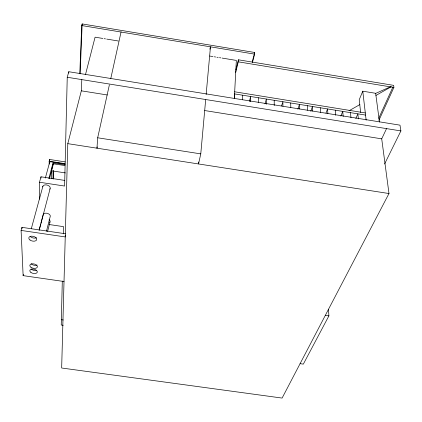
<?xml version="1.0" encoding="UTF-8"?>
<svg xmlns="http://www.w3.org/2000/svg" width="422" height="422" viewBox="0 0 422 422"><rect width="100%" height="100%" fill="white"/><g stroke="black" fill="none" stroke-linecap="round" stroke-linejoin="round"><path stroke-width="0.63" d="M49.184 164.089L49.184 161.215L49.659 159.49L65.194 161.879M274.216 105.537L274.221 100.315M49.611 177.994L49.617 176.686M49.654 162.085L49.659 159.49M49.812 162.918L49.817 161.647L45.354 178.031M51.452 178.733L51.484 170.942M53.019 178.796L53.072 170.926M53.209 164.707L53.23 162.175L48.836 178.559M53.457 179.044L53.52 170.52M266.324 104.266L266.382 99.049L264.974 103.865M258.449 102.34L258.544 97.783M62.298 281.052L61.232 325.014L63.189 325.288M63.442 233.872L63.616 226.667L48.968 224.493M384.595 163.973L400.9 130.925L399.987 125.155L68.786 71.724L67.24 77.263L64.603 186.049L39.489 182.241L41.003 176.802L64.671 180.405M68.754 73.038L68.786 71.724M81.815 79.605L81.33 90.825L67.789 143.654L61.659 368.005L282.107 398.073L388.989 193.529L381.715 138.849L386.541 128.62M252.467 62.409L254.64 54.132L254.688 52.481L82.174 23.927L81.72 25.536L79.779 73.628M250.52 101.718L250.684 96.511L249.376 101.354M80.133 73.882L82.174 23.927M242.439 99.761L242.634 95.208M234.326 98.447L236.346 60.42L222.093 58.072M234.511 98.479L234.748 93.932M235.713 72.362L238.261 61.828L238.398 59.797L393.679 85.365L393.9 87.428L378.898 120.344M109.367 84.896L97.682 137.783L96.965 148.185L97.245 146.903M198.73 161.995L198.546 163.958L200.767 153.882L205.667 99.777M206.136 94.565L210.472 46.689M209.887 49.2L210.272 47.301M110.775 78.524L121.077 31.893M65.668 235.08L65.241 236.932L21.1 230.423L21.97 227.352L65.31 233.751M46.467 231.24L50.181 216.665A3.65 2.258 14 0 0 48.087 213.627A3.65 2.258 14 0 0 43.608 213.938M47.586 231.478L49.991 221.998M235.845 69.878L238.398 59.797M85.534 74.409L95.082 37.168L102.857 38.449M252.208 62.018L254.688 52.481M39.241 229.652L40.581 224.583M40.913 223.312L43.25 214.439M39.098 230.491L50.123 188.645M49.506 178.564L53.045 165.34M64.023 281.511L23.126 275.635L23.447 274.437M31.297 228.729L42.886 186.25M281.564 105.911L282.888 101.718L282.935 106.291M297.863 109.171L299.483 104.403L299.631 108.981M310.787 111.255L312.486 106.502L312.707 111.091M325.995 113.08L327.562 108.945L327.878 113.539M340.855 116.103L342.743 111.397L343.186 116.451M379.478 122.037L375.649 93.299L362.772 91.189L359.222 99.703L360.631 112.437M355.851 118.524L357.835 113.84L358.378 118.904M378.698 118.334L392.861 87.164M328.532 309.384L328.891 315.888L303.334 364.123L300.084 363.669M349.005 110.775L359.887 104.587M375.923 95.467L391.384 86.668M375.664 93.404L390.672 86.705M61.359 319.718L63.231 319.981M325.32 315.376L328.891 315.888M53.219 163.778L64.909 165.572M65.378 172.909L51.32 170.762L53.425 162.918L65.104 164.712M49.184 161.215L64.956 163.636M49.184 161.552L64.946 163.973M97.682 137.783L200.767 153.882M67.789 143.654L388.989 193.529M81.33 90.825L107.272 94.971M204.76 110.559L381.715 138.849M234.679 91.79L365.304 112.938M234.569 93.906L365.552 115.085M67.24 77.263L400.9 130.925M81.72 25.536L254.64 54.132M104.155 38.66L105.447 38.877M106.745 39.088L118.408 41.008M209.776 56.047L213.02 56.58M214.313 56.791L215.61 57.007M216.908 57.218L218.2 57.434M219.498 57.645L220.796 57.861M238.261 61.828L393.9 87.428M362.772 91.189L366.143 120.154M350.482 112.648L350.972 117.706M335.321 110.195L335.717 115.248M320.261 107.763L320.535 112.357M21.1 230.423L23.126 275.635M307.279 105.664L307.469 110.247M21.97 227.352L22.028 228.661M290.705 102.984L290.8 107.557M39.489 182.241L39.721 199.137M41.003 176.802L41.018 178.105M36.25 270.465A3.814 2.157 12.9 0 1 31.122 268.93M49.073 219.677A3.619 2.221 13.8 0 1 49.638 222.489M37.104 265.053A3.851 2.194 13 0 1 31.154 263.729M36.429 237.776A4.041 2.4 13.9 0 1 30.194 236.357M42.759 186.883A3.824 2.458 15 0 1 47.47 185.163A3.824 2.458 15 0 1 49.749 189.188M30.933 272.459A3.83 2.152 12.8 0 0 37.205 272.396A3.83 2.152 12.8 0 0 32.541 269.036A3.83 2.152 12.8 0 0 30.933 272.459M30.959 267.279A3.861 2.189 13 0 0 37.294 267.21A3.861 2.189 13 0 0 32.589 263.792A3.861 2.189 13 0 0 30.959 267.279M29.988 240.002A4.051 2.395 13.8 0 0 36.619 239.896A4.051 2.395 13.8 0 0 31.692 236.167A4.051 2.395 13.8 0 0 29.988 240.002"/></g></svg>
